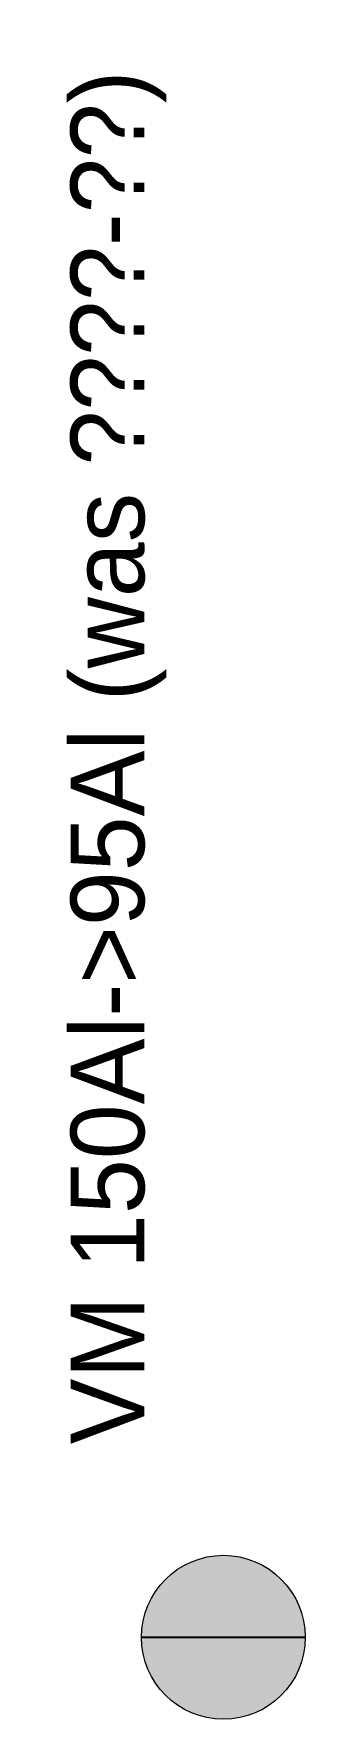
# Model space of a CAD drawing. Extents: x -24 to 1655, y -25 to 61.
# Drawn here: x 98.84 to 100.5, y 49.5 to 59.78 of the extents above; entities that cross this region are included whole.
import ezdxf
from ezdxf.enums import TextEntityAlignment as Align

# ---------------------------------------------------------------- set-up
doc = ezdxf.new("R2018")
doc.units = 0
doc.header["$MEASUREMENT"] = 0
doc.layers.add('01 - Bestaande kabel', color=125, linetype='Continuous', lineweight=0)
doc.layers.add('Knooppunt LS AM', color=7, linetype='Continuous', lineweight=0)
doc.layers.add('01 - Station', color=7, linetype='Continuous')
doc.layers.add('PREVIEW_DESTINATION', color=7, linetype='Continuous')
doc.styles.add('TECHBASE_ARIAL_NOVA_LIGHT', font='ArialNova-Light.ttf')

# ---------------------------------------------------------------- blocks, each defined once
blk = doc.blocks.new('TB_MOF bestaand-nieuw__40955691265E_0B312397_ANL1_TEXT1_H045')
h = blk.add_hatch(color=0)
h.dxf.hatch_style = 1
h.paths.add_polyline_path([(0, 0.5), (0, -0.5, 0.414214), (0.5, 0, 0.414214)])
at = {"layer": '01 - Bestaande kabel'}
h = blk.add_hatch(color=256, dxfattribs=at)
h.dxf.hatch_style = 1
h.paths.add_polyline_path([(-0.5, 0, 0.414214), (0, -0.5), (0, 0.5, 0.414214)])
blk.add_lwpolyline([(0, 0.5), (0, -0.5)], dxfattribs=at)
at = {"layer": '01 - Station'}
blk.add_lwpolyline([(0, 0.5), (0, -0.5)], dxfattribs=at)
at = {"layer": 'Knooppunt LS AM'}
blk.add_circle((0, 0), 0.5, dxfattribs=at)
at = {"style": 'TECHBASE_ARIAL_NOVA_LIGHT'}
blk.add_attdef('MOF_TEKST', text='', height=0.45, dxfattribs=at).set_placement((1.177, 0.933), align=Align.TOP_LEFT)

msp = doc.modelspace()

# ---------------------------------------------------------------- block references
at = {"layer": 'PREVIEW_DESTINATION'}
ref = msp.add_blockref('TB_MOF bestaand-nieuw__40955691265E_0B312397_ANL1_TEXT1_H045', (100, 50, 2), dxfattribs=dict(at, rotation=90.00000000000003))
lines = msp.add_mtext('VM 150Al->95Al (was ????-??)', dxfattribs={"layer": '0', "insert": (99.067, 51.177, 2), "char_height": 0.45, "attachment_point": 1, "rotation": 90, "style": 'TECHBASE_ARIAL_NOVA_LIGHT', "bg_fill": 3, "box_fill_scale": 1.5, "bg_fill_color": 256, "bg_fill_transparency": 0})
ref.add_attrib('MOF_TEKST', '', (99.067, 51.177, 2)).embed_mtext(lines)

doc.saveas('drawing.dxf')
